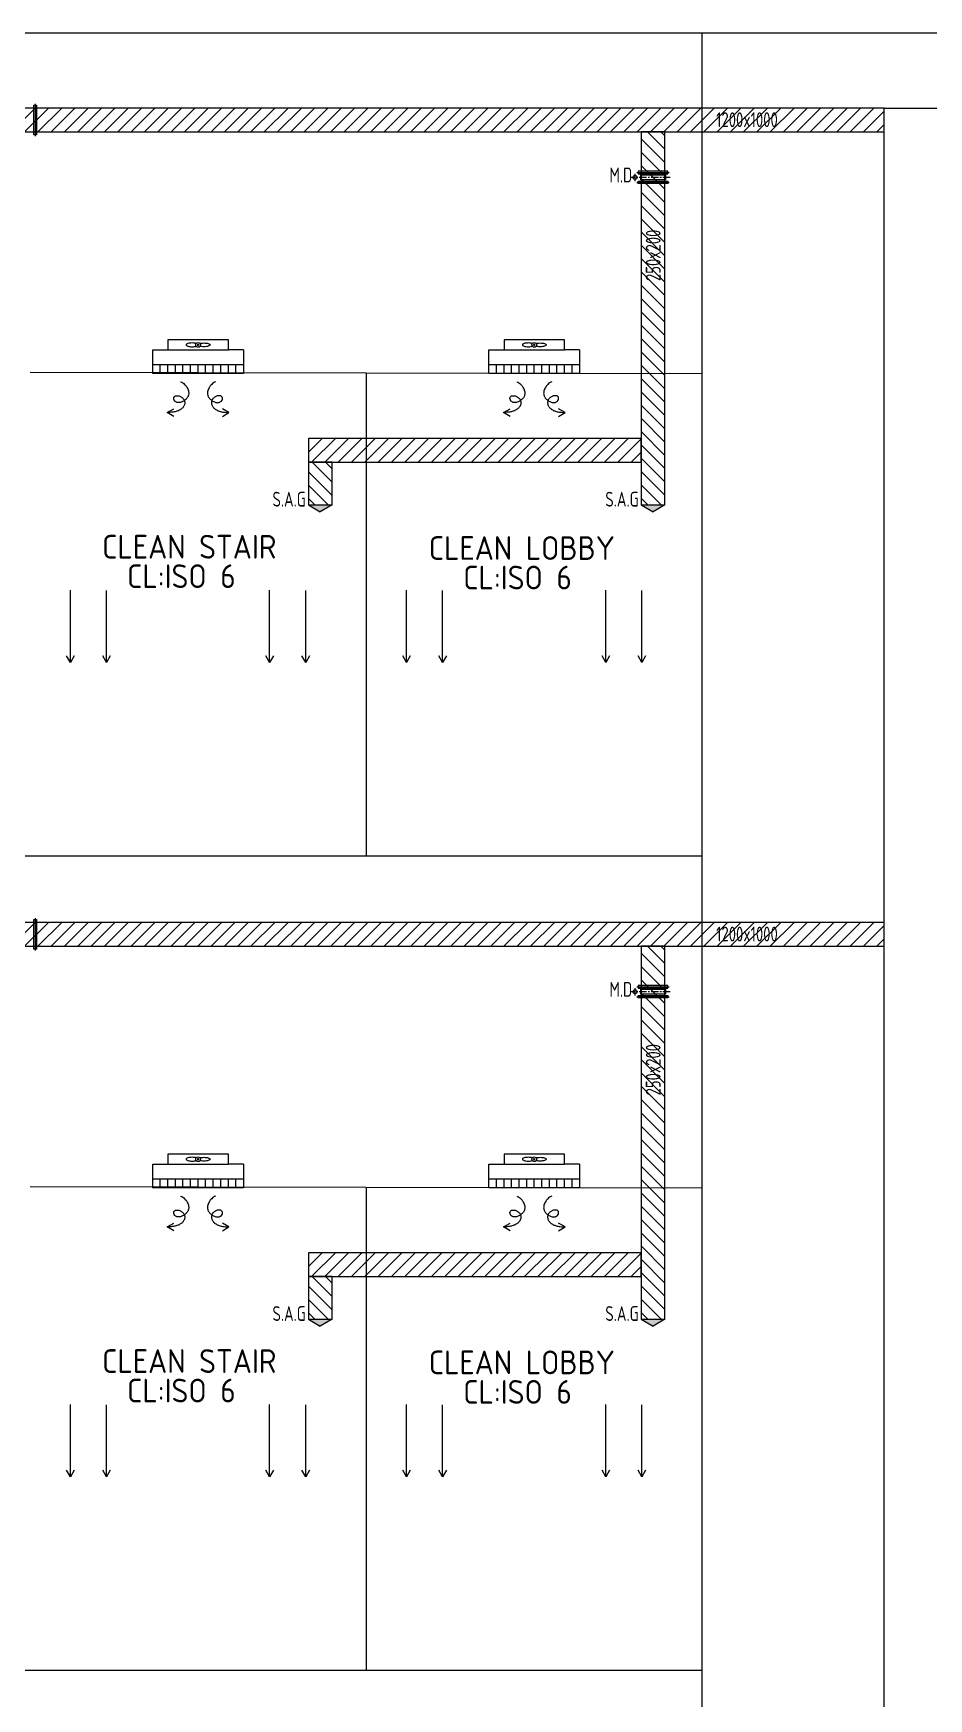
# Model space of a CAD drawing. Header units: millimetres. Extents: x 108 to 3316, y 96 to 2090.
# Drawn here: x 548.1 to 699.1, y 1809 to 2089.9 of the extents above; entities that cross this region are included whole.
import ezdxf
from ezdxf.enums import TextEntityAlignment as Align

# ---------------------------------------------------------------- set-up
doc = ezdxf.new("R2010")
doc.units = ezdxf.units.MM
doc.linetypes.add('CENTER', pattern=[2, 1.25, -0.25, 0.25, -0.25])
for name, color, linetype in [('A-DETL-01', 1, 'Continuous'), ('M-CEQPM-MAU', 22, 'Continuous'), ('M-CMDUCT-LINE', 15, 'Continuous'), ('M-EQPM-TXT', 4, 'Continuous'), ('M-FM-LINE3', 3, 'Continuous'), ('M-HVAC-CMDUCT', 150, 'Continuous'), ('U-EX-TXT', 4, 'Continuous')]:
    doc.layers.add(name, color=color, linetype=linetype)
doc.styles.add('AA-TXT', font='isocp.shx', dxfattribs={"bigfont": 'chineset.shx'})

msp = doc.modelspace()

# ---------------------------------------------------------------- hatches: boundary and pattern name
at = {"layer": 'M-CMDUCT-LINE'}
h = msp.add_hatch(dxfattribs=at)
h.set_pattern_fill('ANSI31', color=256, scale=0.5, style=0)
h.set_pattern_definition([(45, (1261.0104, 1900.839), (-1.122532, 1.122532), [])])
h.paths.add_polyline_path([(691.61, 2077.29), (377.68, 2077.29), (377.68, 2073.29), (691.61, 2073.29)])
h = msp.add_hatch(dxfattribs=at)
h.set_pattern_fill('ANSI31', color=256, scale=0.5, angle=-90, style=0)
h.set_pattern_definition([(315, (244.6091, 1220.8784), (1.122532, 1.122532), [])])
h.paths.add_polyline_path([(650.61, 2073.29), (650.61, 2010.36), (654.61, 2010.36), (654.61, 2073.29)])
h = msp.add_hatch(dxfattribs=at)
h.set_pattern_fill('ANSI31', color=256, scale=0.5, style=0)
h.set_pattern_definition([(45, (1273.4746, 1845.1274), (-1.122532, 1.122532), [])])
h.paths.add_polyline_path([(650.61, 2021.58), (594.5, 2021.58), (594.5, 2017.58), (650.61, 2017.58)])
h = msp.add_hatch(dxfattribs=at)
h.set_pattern_fill('ANSI31', color=256, scale=0.5, angle=-90, style=0)
h.set_pattern_definition([(315, (300.7247, 1220.8784), (1.122532, 1.122532), [])])
h.paths.add_polyline_path([(594.5, 2017.58), (594.5, 2010.36), (598.5, 2010.36), (598.5, 2017.58)])
h = msp.add_hatch(dxfattribs=at)
h.set_pattern_fill('ANSI31', color=256, scale=0.5, style=0)
h.set_pattern_definition([(45, (1261.0104, 1763.4786), (-1.122532, 1.122532), [])])
h.paths.add_polyline_path([(691.61, 1939.93), (377.68, 1939.93), (377.68, 1935.93), (691.61, 1935.93)])
h = msp.add_hatch(dxfattribs=at)
h.set_pattern_fill('ANSI31', color=256, scale=0.5, angle=-90, style=0)
h.set_pattern_definition([(315, (244.6091, 1083.518), (1.122532, 1.122532), [])])
h.paths.add_polyline_path([(650.61, 1935.93), (650.61, 1873), (654.61, 1873), (654.61, 1935.93)])
h = msp.add_hatch(dxfattribs=at)
h.set_pattern_fill('ANSI31', color=256, scale=0.5, style=0)
h.set_pattern_definition([(45, (1273.4746, 1707.767), (-1.122532, 1.122532), [])])
h.paths.add_polyline_path([(650.61, 1884.22), (594.5, 1884.22), (594.5, 1880.22), (650.61, 1880.22)])
h = msp.add_hatch(dxfattribs=at)
h.set_pattern_fill('ANSI31', color=256, scale=0.5, angle=-90, style=0)
h.set_pattern_definition([(315, (300.7247, 1083.518), (1.122532, 1.122532), [])])
h.paths.add_polyline_path([(594.5, 1880.22), (594.5, 1873), (598.5, 1873), (598.5, 1880.22)])
at = {"layer": 'M-HVAC-CMDUCT'}
for points in [[(594.5, 2010.36), (598.5, 2010.36), (596.5, 2009.21)], [(650.61, 2010.36), (654.61, 2010.36), (652.61, 2009.21)], [(594.5, 1873), (598.5, 1873), (596.5, 1871.85)], [(650.61, 1873), (654.61, 1873), (652.61, 1871.85)]]:
    msp.add_hatch(color=256, dxfattribs=at).paths.add_polyline_path(points)

# ---------------------------------------------------------------- linework, layer by layer
at = {"layer": 'A-DETL-01', "color": 252, "linetype": 'Continuous'}
for p, q in [((604.25, 2032.51), (604.25, 1951.13)), ((604.25, 1895.15), (604.25, 1813.77))]:
    msp.add_line(p, q, dxfattribs=at)
at = {"layer": 'M-CEQPM-MAU', "color": 252, "ltscale": 0.1}
for p, q in [((570.81, 2038.21), (570.81, 2036.51)), ((581.01, 2038.21), (570.81, 2038.21)), ((581.01, 2036.51), (581.01, 2038.21)), ((627.49, 2038.21), (627.49, 2036.51)), ((637.69, 2038.21), (627.49, 2038.21)), ((637.69, 2036.51), (637.69, 2038.21)), ((568.26, 2036.51), (570.81, 2036.51)), ((568.26, 2032.51), (568.26, 2036.51)), ((583.56, 2034.01), (568.26, 2034.01)), ((569.53, 2032.51), (569.53, 2034.01)), ((570.81, 2036.51), (581.01, 2036.51)), ((570.81, 2032.51), (570.81, 2034.01)), ((572.08, 2032.51), (572.08, 2034.01)), ((573.36, 2032.51), (573.36, 2034.01)), ((574.63, 2032.51), (574.63, 2034.01)), ((575.91, 2032.51), (575.91, 2034.01)), ((577.18, 2032.51), (577.18, 2034.01)), ((578.46, 2032.51), (578.46, 2034.01)), ((579.73, 2032.51), (579.73, 2034.01)), ((583.56, 2036.51), (581.01, 2036.51)), ((581.01, 2032.51), (581.01, 2034.01)), ((582.28, 2032.51), (582.28, 2034.01)), ((583.56, 2036.51), (583.56, 2032.51)), ((624.94, 2036.51), (627.49, 2036.51)), ((624.94, 2032.51), (624.94, 2036.51)), ((640.24, 2034.01), (624.94, 2034.01)), ((626.21, 2032.51), (626.21, 2034.01)), ((627.49, 2036.51), (637.69, 2036.51)), ((627.49, 2032.51), (627.49, 2034.01)), ((628.76, 2032.51), (628.76, 2034.01)), ((630.04, 2032.51), (630.04, 2034.01)), ((631.31, 2032.51), (631.31, 2034.01)), ((632.59, 2032.51), (632.59, 2034.01)), ((633.86, 2032.51), (633.86, 2034.01)), ((635.14, 2032.51), (635.14, 2034.01)), ((636.41, 2032.51), (636.41, 2034.01)), ((640.24, 2036.51), (637.69, 2036.51)), ((637.69, 2032.51), (637.69, 2034.01)), ((638.96, 2032.51), (638.96, 2034.01)), ((640.24, 2036.51), (640.24, 2032.51)), ((583.56, 2032.51), (568.26, 2032.51)), ((640.24, 2032.51), (624.94, 2032.51)), ((568.26, 1899.15), (570.81, 1899.15)), ((568.26, 1895.15), (568.26, 1899.15)), ((570.81, 1900.85), (570.81, 1899.15)), ((581.01, 1900.85), (570.81, 1900.85)), ((570.81, 1899.15), (581.01, 1899.15)), ((581.01, 1899.15), (581.01, 1900.85)), ((583.56, 1899.15), (581.01, 1899.15)), ((583.56, 1899.15), (583.56, 1895.15)), ((624.94, 1899.15), (627.49, 1899.15)), ((624.94, 1895.15), (624.94, 1899.15)), ((627.49, 1900.85), (627.49, 1899.15)), ((637.69, 1900.85), (627.49, 1900.85)), ((627.49, 1899.15), (637.69, 1899.15)), ((637.69, 1899.15), (637.69, 1900.85)), ((640.24, 1899.15), (637.69, 1899.15)), ((640.24, 1899.15), (640.24, 1895.15)), ((583.56, 1896.65), (568.26, 1896.65)), ((569.53, 1895.15), (569.53, 1896.65)), ((570.81, 1895.15), (570.81, 1896.65)), ((572.08, 1895.15), (572.08, 1896.65)), ((573.36, 1895.15), (573.36, 1896.65)), ((574.63, 1895.15), (574.63, 1896.65)), ((575.91, 1895.15), (575.91, 1896.65)), ((577.18, 1895.15), (577.18, 1896.65)), ((578.46, 1895.15), (578.46, 1896.65)), ((579.73, 1895.15), (579.73, 1896.65)), ((581.01, 1895.15), (581.01, 1896.65)), ((582.28, 1895.15), (582.28, 1896.65)), ((640.24, 1896.65), (624.94, 1896.65)), ((626.21, 1895.15), (626.21, 1896.65)), ((627.49, 1895.15), (627.49, 1896.65)), ((628.76, 1895.15), (628.76, 1896.65)), ((630.04, 1895.15), (630.04, 1896.65)), ((631.31, 1895.15), (631.31, 1896.65)), ((632.59, 1895.15), (632.59, 1896.65)), ((633.86, 1895.15), (633.86, 1896.65)), ((635.14, 1895.15), (635.14, 1896.65)), ((636.41, 1895.15), (636.41, 1896.65)), ((637.69, 1895.15), (637.69, 1896.65)), ((638.96, 1895.15), (638.96, 1896.65)), ((583.56, 1895.15), (568.26, 1895.15)), ((640.24, 1895.15), (624.94, 1895.15))]:
    msp.add_line(p, q, dxfattribs=at)
for points in [[(575.58, 2037.6, 0.03966), (575.32, 2037.65, 0.032614), (574.91, 2037.68, 0.032614), (574.5, 2037.65, 0.044087), (574.2, 2037.59, 0.086721), (573.96, 2037.46, 0.233651), (573.91, 2037.36, 0.233651), (573.96, 2037.27, 0.086721), (574.2, 2037.14, 0.044087), (574.5, 2037.07, 0.032614), (574.91, 2037.05, 0.032614), (575.32, 2037.07, 0.03966), (575.58, 2037.13)], [(576.23, 2037.6, -0.03966), (576.5, 2037.65, -0.032614), (576.91, 2037.68, -0.032614), (577.32, 2037.65, -0.044087), (577.62, 2037.59, -0.086721), (577.86, 2037.46, -0.233651), (577.91, 2037.36, -0.233651), (577.86, 2037.27, -0.086721), (577.62, 2037.14, -0.044087), (577.32, 2037.07, -0.032614), (576.91, 2037.05, -0.032614), (576.5, 2037.07, -0.03966), (576.23, 2037.13)], [(632.26, 2037.6, 0.03966), (631.99, 2037.65, 0.032614), (631.58, 2037.68, 0.032614), (631.17, 2037.65, 0.044087), (630.88, 2037.59, 0.086721), (630.63, 2037.46, 0.233651), (630.59, 2037.36, 0.233651), (630.63, 2037.27, 0.086721), (630.88, 2037.14, 0.044087), (631.17, 2037.07, 0.032614), (631.58, 2037.05, 0.032614), (631.99, 2037.07, 0.03966), (632.26, 2037.13)], [(632.91, 2037.6, -0.03966), (633.18, 2037.65, -0.032614), (633.59, 2037.68, -0.032614), (634, 2037.65, -0.044087), (634.29, 2037.59, -0.086721), (634.54, 2037.46, -0.233651), (634.59, 2037.36, -0.233651), (634.54, 2037.27, -0.086721), (634.29, 2037.14, -0.044087), (634, 2037.07, -0.032614), (633.59, 2037.05, -0.032614), (633.18, 2037.07, -0.03966), (632.91, 2037.13)], [(575.58, 1900.24, 0.03966), (575.32, 1900.29, 0.032614), (574.91, 1900.32, 0.032614), (574.5, 1900.29, 0.044087), (574.2, 1900.23, 0.086721), (573.96, 1900.1, 0.233651), (573.91, 1900, 0.233651), (573.96, 1899.91, 0.086721), (574.2, 1899.78, 0.044087), (574.5, 1899.71, 0.032614), (574.91, 1899.69, 0.032614), (575.32, 1899.71, 0.03966), (575.58, 1899.77)], [(576.23, 1900.24, -0.03966), (576.5, 1900.29, -0.032614), (576.91, 1900.32, -0.032614), (577.32, 1900.29, -0.044087), (577.62, 1900.23, -0.086721), (577.86, 1900.1, -0.233651), (577.91, 1900, -0.233651), (577.86, 1899.91, -0.086721), (577.62, 1899.78, -0.044087), (577.32, 1899.71, -0.032614), (576.91, 1899.69, -0.032614), (576.5, 1899.71, -0.03966), (576.23, 1899.77)], [(632.26, 1900.24, 0.03966), (631.99, 1900.29, 0.032614), (631.58, 1900.32, 0.032614), (631.17, 1900.29, 0.044087), (630.88, 1900.23, 0.086721), (630.63, 1900.1, 0.233651), (630.59, 1900, 0.233651), (630.63, 1899.91, 0.086721), (630.88, 1899.78, 0.044087), (631.17, 1899.71, 0.032614), (631.58, 1899.69, 0.032614), (631.99, 1899.71, 0.03966), (632.26, 1899.77)], [(632.91, 1900.24, -0.03966), (633.18, 1900.29, -0.032614), (633.59, 1900.32, -0.032614), (634, 1900.29, -0.044087), (634.29, 1900.23, -0.086721), (634.54, 1900.1, -0.233651), (634.59, 1900, -0.233651), (634.54, 1899.91, -0.086721), (634.29, 1899.78, -0.044087), (634, 1899.71, -0.032614), (633.59, 1899.69, -0.032614), (633.18, 1899.71, -0.03966), (632.91, 1899.77)]]:
    msp.add_lwpolyline(points, format="xyb", dxfattribs=at)
at = {"layer": 'M-CEQPM-MAU', "color": 252, "ltscale": 0.1, "const_width": 0.2}
for points in [[(575.81, 2037.36, 1), (576.01, 2037.36, 1)], [(632.49, 2037.36, 1), (632.69, 2037.36, 1)], [(575.81, 1900, 1), (576.01, 1900, 1)], [(632.49, 1900, 1), (632.69, 1900, 1)]]:
    msp.add_lwpolyline(points, format="xyb", close=True, dxfattribs=at)
at = {"layer": 'M-CEQPM-MAU', "color": 252, "ltscale": 0.1}
for centre in [(575.91, 2037.36), (632.59, 2037.36), (575.91, 1900), (632.59, 1900)]:
    msp.add_circle(centre, 0.4, dxfattribs=at)
at = {"layer": 'M-FM-LINE3'}
for p, q in [((548.44, 2078), (548.44, 2072.58)), ((649.91, 2066.44), (655.32, 2066.44)), ((649.91, 2064.77), (655.32, 2064.77)), ((548.44, 1940.64), (548.44, 1935.22)), ((649.91, 1929.07), (655.32, 1929.07)), ((649.91, 1927.41), (655.32, 1927.41))]:
    msp.add_line(p, q, dxfattribs=at)
at = {"layer": 'M-FM-LINE3', "linetype": 'CENTER'}
for p, q in [((655.53, 2065.6), (648.95, 2065.6)), ((649.57, 2066.23), (649.57, 2064.98)), ((655.53, 1928.24), (648.95, 1928.24)), ((649.57, 1928.87), (649.57, 1927.62))]:
    msp.add_line(p, q, dxfattribs=at)
at = {"layer": 'M-FM-LINE3'}
for points in [[(548.23, 2077.79), (548.65, 2077.79), (548.65, 2072.79), (548.23, 2072.79)], [(650.11, 2066.64), (650.11, 2066.23), (655.11, 2066.23), (655.11, 2066.64)], [(650.11, 2064.56), (650.11, 2064.98), (655.11, 2064.98), (655.11, 2064.56)], [(650.53, 2065.19), (650.53, 2066.02), (654.7, 2066.02), (654.7, 2065.19)], [(548.23, 1940.43), (548.65, 1940.43), (548.65, 1935.43), (548.23, 1935.43)], [(650.11, 1929.28), (650.11, 1928.87), (655.11, 1928.87), (655.11, 1929.28)], [(650.11, 1927.2), (650.11, 1927.62), (655.11, 1927.62), (655.11, 1927.2)], [(650.53, 1927.82), (650.53, 1928.66), (654.7, 1928.66), (654.7, 1927.82)]]:
    msp.add_lwpolyline(points, close=True, dxfattribs=at)
for centre in [(649.57, 2065.6), (649.57, 1928.24)]:
    msp.add_circle(centre, 0.333, dxfattribs=at)
at = {"layer": 'M-HVAC-CMDUCT'}
for p, q in [((594.5, 2010.36), (596.5, 2009.21)), ((598.5, 2010.36), (596.5, 2009.21)), ((650.61, 2010.36), (652.61, 2009.21)), ((654.61, 2010.36), (652.61, 2009.21)), ((594.5, 1873), (596.5, 1871.85)), ((598.5, 1873), (596.5, 1871.85)), ((650.61, 1873), (652.61, 1871.85)), ((654.61, 1873), (652.61, 1871.85))]:
    msp.add_line(p, q, dxfattribs=at)
at = {"layer": 'M-HVAC-CMDUCT', "color": 252}
for p, q in [((554.37, 1983.78), (554.37, 1996.01)), ((560.46, 1983.78), (560.46, 1995.95)), ((587.97, 1983.78), (587.97, 1996.01)), ((594.05, 1983.78), (594.05, 1995.95)), ((611.05, 1983.78), (611.05, 1996.01)), ((617.14, 1983.78), (617.14, 1995.95)), ((644.64, 1983.78), (644.64, 1996.01)), ((650.73, 1983.78), (650.73, 1995.95)), ((554.37, 1846.42), (554.37, 1858.65)), ((560.46, 1846.42), (560.46, 1858.59)), ((587.97, 1846.42), (587.97, 1858.65)), ((594.05, 1846.42), (594.05, 1858.59)), ((611.05, 1846.42), (611.05, 1858.65)), ((617.14, 1846.42), (617.14, 1858.59)), ((644.64, 1846.42), (644.64, 1858.65)), ((650.73, 1846.42), (650.73, 1858.59))]:
    msp.add_line(p, q, dxfattribs=at)
for points in [[(741.09, 2089.91), (280.72, 2089.91)], [(660.92, 1951.13), (660.92, 2089.91)], [(547.57, 2032.73), (660.92, 2032.52)], [(555.01, 1984.89), (554.37, 1983.78), (553.74, 1984.89)], [(561.1, 1984.89), (560.46, 1983.78), (559.82, 1984.89)], [(588.6, 1984.89), (587.97, 1983.78), (587.33, 1984.89)], [(594.69, 1984.89), (594.05, 1983.78), (593.41, 1984.89)], [(611.69, 1984.89), (611.05, 1983.78), (610.41, 1984.89)], [(617.77, 1984.89), (617.14, 1983.78), (616.5, 1984.89)], [(645.28, 1984.89), (644.64, 1983.78), (644.01, 1984.89)], [(651.37, 1984.89), (650.73, 1983.78), (650.09, 1984.89)], [(660.92, 1951.13), (309.55, 1951.13)], [(660.92, 1813.77), (660.92, 1951.13)], [(547.57, 1895.37), (660.92, 1895.15)], [(555.01, 1847.53), (554.37, 1846.42), (553.74, 1847.53)], [(561.1, 1847.53), (560.46, 1846.42), (559.82, 1847.53)], [(588.6, 1847.53), (587.97, 1846.42), (587.33, 1847.53)], [(594.69, 1847.53), (594.05, 1846.42), (593.41, 1847.53)], [(611.69, 1847.53), (611.05, 1846.42), (610.41, 1847.53)], [(617.77, 1847.53), (617.14, 1846.42), (616.5, 1847.53)], [(645.28, 1847.53), (644.64, 1846.42), (644.01, 1847.53)], [(651.37, 1847.53), (650.73, 1846.42), (650.09, 1847.53)], [(660.92, 1813.77), (309.55, 1813.77)], [(660.92, 1676.41), (660.92, 1813.77)]]:
    msp.add_lwpolyline(points, dxfattribs=at)
at = {"layer": 'M-HVAC-CMDUCT'}
for points in [[(691.61, 2077.29), (377.68, 2077.29), (377.68, 2073.29), (691.61, 2073.29)], [(650.61, 2073.29), (650.61, 2010.36), (654.61, 2010.36), (654.61, 2073.29)], [(650.61, 2021.58), (594.5, 2021.58), (594.5, 2017.58), (650.61, 2017.58)], [(594.5, 2017.58), (594.5, 2010.36), (598.5, 2010.36), (598.5, 2017.58)], [(691.61, 1939.93), (377.68, 1939.93), (377.68, 1935.93), (691.61, 1935.93)], [(650.61, 1935.93), (650.61, 1873), (654.61, 1873), (654.61, 1935.93)], [(650.61, 1884.22), (594.5, 1884.22), (594.5, 1880.22), (650.61, 1880.22)], [(594.5, 1880.22), (594.5, 1873), (598.5, 1873), (598.5, 1880.22)]]:
    msp.add_lwpolyline(points, close=True, dxfattribs=at)
for points in [[(710.4, 2077.29), (710.4, 1198.5), (691.61, 1198.5), (691.61, 2077.29)], [(691.61, 2077.29), (710.4, 2077.29)]]:
    msp.add_lwpolyline(points, dxfattribs=at)
at = {"layer": 'M-HVAC-CMDUCT', "color": 252, "ltscale": 0.1}
for points in [[(572.95, 2031.14, -0.140241), (573.63, 2030.69, -0.038232), (573.87, 2030.43), (573.93, 2030.34), (574.05, 2030.13), (574.15, 2029.95), (574.22, 2029.78), (574.27, 2029.62), (574.3, 2029.46), (574.32, 2029.32), (574.33, 2029.18), (574.32, 2029.04), (574.29, 2028.92), (574.26, 2028.79), (574.21, 2028.67), (574.14, 2028.56), (574.07, 2028.44), (573.98, 2028.33), (573.89, 2028.22), (573.78, 2028.12), (573.67, 2028.03), (573.55, 2027.94), (573.43, 2027.86), (573.3, 2027.79), (573.17, 2027.74), (573.04, 2027.69), (572.92, 2027.66), (572.79, 2027.64), (572.67, 2027.63), (572.55, 2027.63), (572.45, 2027.64), (572.35, 2027.66), (572.26, 2027.69), (572.18, 2027.73), (572.11, 2027.78, -0.282011), (571.81, 2028.35, -0.222152), (571.95, 2028.67, -0.123311), (572.21, 2028.78), (572.31, 2028.79), (572.41, 2028.79), (572.51, 2028.79), (572.62, 2028.77), (572.72, 2028.75), (572.82, 2028.71), (572.92, 2028.67), (573.01, 2028.62), (573.1, 2028.56), (573.18, 2028.5), (573.26, 2028.43), (573.33, 2028.36), (573.4, 2028.29), (573.46, 2028.21), (573.51, 2028.14), (573.56, 2028.06), (573.59, 2027.97), (573.62, 2027.89), (573.64, 2027.8), (573.66, 2027.71), (573.66, 2027.62), (573.66, 2027.52), (573.65, 2027.42), (573.63, 2027.32), (573.6, 2027.23), (573.56, 2027.13), (573.51, 2027.03), (573.45, 2026.94), (573.39, 2026.85), (573.31, 2026.76), (573.23, 2026.68), (573.14, 2026.6), (573.04, 2026.52), (572.94, 2026.45), (572.83, 2026.38), (572.71, 2026.32), (572.6, 2026.26), (572.47, 2026.21), (572.34, 2026.17), (572.2, 2026.12), (572.05, 2026.09), (571.9, 2026.05), (571.73, 2026.03), (571.54, 2026), (571.34, 2025.98), (571.14, 2025.96), (570.93, 2025.95), (570.72, 2025.93)], [(578.87, 2031.14, 0.140241), (578.2, 2030.69, 0.038232), (577.96, 2030.43), (577.89, 2030.34), (577.77, 2030.13), (577.67, 2029.95), (577.6, 2029.78), (577.55, 2029.62), (577.52, 2029.46), (577.5, 2029.32), (577.5, 2029.18), (577.51, 2029.04), (577.53, 2028.92), (577.57, 2028.79), (577.62, 2028.67), (577.68, 2028.56), (577.75, 2028.44), (577.84, 2028.33), (577.94, 2028.22), (578.04, 2028.12), (578.15, 2028.03), (578.27, 2027.94), (578.39, 2027.86), (578.52, 2027.79), (578.65, 2027.74), (578.78, 2027.69), (578.91, 2027.66), (579.03, 2027.64), (579.15, 2027.63), (579.27, 2027.63), (579.38, 2027.64), (579.48, 2027.66), (579.56, 2027.69), (579.64, 2027.73), (579.71, 2027.78, 0.282011), (580.01, 2028.35, 0.222152), (579.88, 2028.67, 0.123311), (579.61, 2028.78), (579.52, 2028.79), (579.41, 2028.79), (579.31, 2028.79), (579.2, 2028.77), (579.1, 2028.75), (579, 2028.71), (578.9, 2028.67), (578.81, 2028.62), (578.72, 2028.56), (578.64, 2028.5), (578.56, 2028.43), (578.49, 2028.36), (578.42, 2028.29), (578.36, 2028.21), (578.31, 2028.14), (578.27, 2028.06), (578.23, 2027.97), (578.2, 2027.89), (578.18, 2027.8), (578.17, 2027.71), (578.16, 2027.62), (578.16, 2027.52), (578.18, 2027.42), (578.2, 2027.32), (578.23, 2027.23), (578.26, 2027.13), (578.31, 2027.03), (578.37, 2026.94), (578.43, 2026.85), (578.51, 2026.76), (578.59, 2026.68), (578.68, 2026.6), (578.78, 2026.52), (578.88, 2026.45), (578.99, 2026.38), (579.11, 2026.32), (579.23, 2026.26), (579.35, 2026.21), (579.48, 2026.17), (579.62, 2026.12), (579.77, 2026.09), (579.93, 2026.05), (580.1, 2026.03), (580.28, 2026), (580.48, 2025.98), (580.69, 2025.96), (580.9, 2025.95), (581.11, 2025.93)], [(629.63, 2031.14, -0.140241), (630.3, 2030.69, -0.038232), (630.54, 2030.43), (630.61, 2030.34), (630.73, 2030.13), (630.83, 2029.95), (630.9, 2029.78), (630.95, 2029.62), (630.98, 2029.46), (631, 2029.32), (631, 2029.18), (630.99, 2029.04), (630.97, 2028.92), (630.93, 2028.79), (630.88, 2028.67), (630.82, 2028.56), (630.75, 2028.44), (630.66, 2028.33), (630.56, 2028.22), (630.46, 2028.12), (630.35, 2028.03), (630.23, 2027.94), (630.11, 2027.86), (629.98, 2027.79), (629.85, 2027.74), (629.72, 2027.69), (629.59, 2027.66), (629.47, 2027.64), (629.35, 2027.63), (629.23, 2027.63), (629.12, 2027.64), (629.03, 2027.66), (628.94, 2027.69), (628.86, 2027.73), (628.79, 2027.78, -0.282011), (628.49, 2028.35, -0.222152), (628.62, 2028.67, -0.123311), (628.89, 2028.78), (628.98, 2028.79), (629.09, 2028.79), (629.19, 2028.79), (629.3, 2028.77), (629.4, 2028.75), (629.5, 2028.71), (629.6, 2028.67), (629.69, 2028.62), (629.78, 2028.56), (629.86, 2028.5), (629.94, 2028.43), (630.01, 2028.36), (630.08, 2028.29), (630.14, 2028.21), (630.19, 2028.14), (630.23, 2028.06), (630.27, 2027.97), (630.3, 2027.89), (630.32, 2027.8), (630.33, 2027.71), (630.34, 2027.62), (630.34, 2027.52), (630.32, 2027.42), (630.3, 2027.32), (630.28, 2027.23), (630.24, 2027.13), (630.19, 2027.03), (630.13, 2026.94), (630.07, 2026.85), (629.99, 2026.76), (629.91, 2026.68), (629.82, 2026.6), (629.72, 2026.52), (629.62, 2026.45), (629.51, 2026.38), (629.39, 2026.32), (629.27, 2026.26), (629.15, 2026.21), (629.02, 2026.17), (628.88, 2026.12), (628.73, 2026.09), (628.57, 2026.05), (628.4, 2026.03), (628.22, 2026), (628.02, 2025.98), (627.81, 2025.96), (627.6, 2025.95), (627.39, 2025.93)], [(635.55, 2031.14, 0.140241), (634.87, 2030.69, 0.038232), (634.63, 2030.43), (634.57, 2030.34), (634.45, 2030.13), (634.35, 2029.95), (634.28, 2029.78), (634.23, 2029.62), (634.2, 2029.46), (634.18, 2029.32), (634.17, 2029.18), (634.18, 2029.04), (634.21, 2028.92), (634.24, 2028.79), (634.29, 2028.67), (634.36, 2028.56), (634.43, 2028.44), (634.52, 2028.33), (634.61, 2028.22), (634.72, 2028.12), (634.83, 2028.03), (634.95, 2027.94), (635.07, 2027.86), (635.2, 2027.79), (635.33, 2027.74), (635.46, 2027.69), (635.58, 2027.66), (635.71, 2027.64), (635.83, 2027.63), (635.95, 2027.63), (636.05, 2027.64), (636.15, 2027.66), (636.24, 2027.69), (636.32, 2027.73), (636.39, 2027.78, 0.282011), (636.69, 2028.35, 0.222152), (636.55, 2028.67, 0.123311), (636.29, 2028.78), (636.19, 2028.79), (636.09, 2028.79), (635.99, 2028.79), (635.88, 2028.77), (635.78, 2028.75), (635.68, 2028.71), (635.58, 2028.67), (635.49, 2028.62), (635.4, 2028.56), (635.32, 2028.5), (635.24, 2028.43), (635.17, 2028.36), (635.1, 2028.29), (635.04, 2028.21), (634.99, 2028.14), (634.95, 2028.06), (634.91, 2027.97), (634.88, 2027.89), (634.86, 2027.8), (634.84, 2027.71), (634.84, 2027.62), (634.84, 2027.52), (634.85, 2027.42), (634.87, 2027.32), (634.9, 2027.23), (634.94, 2027.13), (634.99, 2027.03), (635.05, 2026.94), (635.11, 2026.85), (635.19, 2026.76), (635.27, 2026.68), (635.36, 2026.6), (635.46, 2026.52), (635.56, 2026.45), (635.67, 2026.38), (635.79, 2026.32), (635.9, 2026.26), (636.03, 2026.21), (636.16, 2026.17), (636.3, 2026.12), (636.45, 2026.09), (636.6, 2026.05), (636.78, 2026.03), (636.96, 2026), (637.16, 2025.98), (637.36, 2025.96), (637.57, 2025.95), (637.78, 2025.93)], [(572.95, 1893.78, -0.140241), (573.63, 1893.33, -0.038232), (573.87, 1893.07), (573.93, 1892.98), (574.05, 1892.77), (574.15, 1892.59), (574.22, 1892.42), (574.27, 1892.26), (574.3, 1892.1), (574.32, 1891.96), (574.33, 1891.82), (574.32, 1891.68), (574.29, 1891.56), (574.26, 1891.43), (574.21, 1891.31), (574.14, 1891.2), (574.07, 1891.08), (573.98, 1890.97), (573.89, 1890.86), (573.78, 1890.76), (573.67, 1890.66), (573.55, 1890.58), (573.43, 1890.5), (573.3, 1890.43), (573.17, 1890.38), (573.04, 1890.33), (572.92, 1890.3), (572.79, 1890.28), (572.67, 1890.27), (572.55, 1890.27), (572.45, 1890.28), (572.35, 1890.3), (572.26, 1890.33), (572.18, 1890.37), (572.11, 1890.41, -0.282011), (571.81, 1890.99, -0.222152), (571.95, 1891.31, -0.123311), (572.21, 1891.42), (572.31, 1891.43), (572.41, 1891.43), (572.51, 1891.43), (572.62, 1891.41), (572.72, 1891.39), (572.82, 1891.35), (572.92, 1891.31), (573.01, 1891.26), (573.1, 1891.2), (573.18, 1891.14), (573.26, 1891.07), (573.33, 1891), (573.4, 1890.93), (573.46, 1890.85), (573.51, 1890.78), (573.56, 1890.7), (573.59, 1890.61), (573.62, 1890.53), (573.64, 1890.44), (573.66, 1890.35), (573.66, 1890.26), (573.66, 1890.16), (573.65, 1890.06), (573.63, 1889.96), (573.6, 1889.87), (573.56, 1889.77), (573.51, 1889.67), (573.45, 1889.58), (573.39, 1889.49), (573.31, 1889.4), (573.23, 1889.32), (573.14, 1889.24), (573.04, 1889.16), (572.94, 1889.09), (572.83, 1889.02), (572.71, 1888.96), (572.6, 1888.9), (572.47, 1888.85), (572.34, 1888.81), (572.2, 1888.76), (572.05, 1888.73), (571.9, 1888.69), (571.73, 1888.66), (571.54, 1888.64), (571.34, 1888.62), (571.14, 1888.6), (570.93, 1888.59), (570.72, 1888.57)], [(578.87, 1893.78, 0.140241), (578.2, 1893.33, 0.038232), (577.96, 1893.07), (577.89, 1892.98), (577.77, 1892.77), (577.67, 1892.59), (577.6, 1892.42), (577.55, 1892.26), (577.52, 1892.1), (577.5, 1891.96), (577.5, 1891.82), (577.51, 1891.68), (577.53, 1891.56), (577.57, 1891.43), (577.62, 1891.31), (577.68, 1891.2), (577.75, 1891.08), (577.84, 1890.97), (577.94, 1890.86), (578.04, 1890.76), (578.15, 1890.66), (578.27, 1890.58), (578.39, 1890.5), (578.52, 1890.43), (578.65, 1890.38), (578.78, 1890.33), (578.91, 1890.3), (579.03, 1890.28), (579.15, 1890.27), (579.27, 1890.27), (579.38, 1890.28), (579.48, 1890.3), (579.56, 1890.33), (579.64, 1890.37), (579.71, 1890.41, 0.282011), (580.01, 1890.99, 0.222152), (579.88, 1891.31, 0.123311), (579.61, 1891.42), (579.52, 1891.43), (579.41, 1891.43), (579.31, 1891.43), (579.2, 1891.41), (579.1, 1891.39), (579, 1891.35), (578.9, 1891.31), (578.81, 1891.26), (578.72, 1891.2), (578.64, 1891.14), (578.56, 1891.07), (578.49, 1891), (578.42, 1890.93), (578.36, 1890.85), (578.31, 1890.78), (578.27, 1890.7), (578.23, 1890.61), (578.2, 1890.53), (578.18, 1890.44), (578.17, 1890.35), (578.16, 1890.26), (578.16, 1890.16), (578.18, 1890.06), (578.2, 1889.96), (578.23, 1889.87), (578.26, 1889.77), (578.31, 1889.67), (578.37, 1889.58), (578.43, 1889.49), (578.51, 1889.4), (578.59, 1889.32), (578.68, 1889.24), (578.78, 1889.16), (578.88, 1889.09), (578.99, 1889.02), (579.11, 1888.96), (579.23, 1888.9), (579.35, 1888.85), (579.48, 1888.81), (579.62, 1888.76), (579.77, 1888.73), (579.93, 1888.69), (580.1, 1888.66), (580.28, 1888.64), (580.48, 1888.62), (580.69, 1888.6), (580.9, 1888.59), (581.11, 1888.57)], [(629.63, 1893.78, -0.140241), (630.3, 1893.33, -0.038232), (630.54, 1893.07), (630.61, 1892.98), (630.73, 1892.77), (630.83, 1892.59), (630.9, 1892.42), (630.95, 1892.26), (630.98, 1892.1), (631, 1891.96), (631, 1891.82), (630.99, 1891.68), (630.97, 1891.56), (630.93, 1891.43), (630.88, 1891.31), (630.82, 1891.2), (630.75, 1891.08), (630.66, 1890.97), (630.56, 1890.86), (630.46, 1890.76), (630.35, 1890.66), (630.23, 1890.58), (630.11, 1890.5), (629.98, 1890.43), (629.85, 1890.38), (629.72, 1890.33), (629.59, 1890.3), (629.47, 1890.28), (629.35, 1890.27), (629.23, 1890.27), (629.12, 1890.28), (629.03, 1890.3), (628.94, 1890.33), (628.86, 1890.37), (628.79, 1890.41, -0.282011), (628.49, 1890.99, -0.222152), (628.62, 1891.31, -0.123311), (628.89, 1891.42), (628.98, 1891.43), (629.09, 1891.43), (629.19, 1891.43), (629.3, 1891.41), (629.4, 1891.39), (629.5, 1891.35), (629.6, 1891.31), (629.69, 1891.26), (629.78, 1891.2), (629.86, 1891.14), (629.94, 1891.07), (630.01, 1891), (630.08, 1890.93), (630.14, 1890.85), (630.19, 1890.78), (630.23, 1890.7), (630.27, 1890.61), (630.3, 1890.53), (630.32, 1890.44), (630.33, 1890.35), (630.34, 1890.26), (630.34, 1890.16), (630.32, 1890.06), (630.3, 1889.96), (630.28, 1889.87), (630.24, 1889.77), (630.19, 1889.67), (630.13, 1889.58), (630.07, 1889.49), (629.99, 1889.4), (629.91, 1889.32), (629.82, 1889.24), (629.72, 1889.16), (629.62, 1889.09), (629.51, 1889.02), (629.39, 1888.96), (629.27, 1888.9), (629.15, 1888.85), (629.02, 1888.81), (628.88, 1888.76), (628.73, 1888.73), (628.57, 1888.69), (628.4, 1888.66), (628.22, 1888.64), (628.02, 1888.62), (627.81, 1888.6), (627.6, 1888.59), (627.39, 1888.57)], [(635.55, 1893.78, 0.140241), (634.87, 1893.33, 0.038232), (634.63, 1893.07), (634.57, 1892.98), (634.45, 1892.77), (634.35, 1892.59), (634.28, 1892.42), (634.23, 1892.26), (634.2, 1892.1), (634.18, 1891.96), (634.17, 1891.82), (634.18, 1891.68), (634.21, 1891.56), (634.24, 1891.43), (634.29, 1891.31), (634.36, 1891.2), (634.43, 1891.08), (634.52, 1890.97), (634.61, 1890.86), (634.72, 1890.76), (634.83, 1890.66), (634.95, 1890.58), (635.07, 1890.5), (635.2, 1890.43), (635.33, 1890.38), (635.46, 1890.33), (635.58, 1890.3), (635.71, 1890.28), (635.83, 1890.27), (635.95, 1890.27), (636.05, 1890.28), (636.15, 1890.3), (636.24, 1890.33), (636.32, 1890.37), (636.39, 1890.41, 0.282011), (636.69, 1890.99, 0.222152), (636.55, 1891.31, 0.123311), (636.29, 1891.42), (636.19, 1891.43), (636.09, 1891.43), (635.99, 1891.43), (635.88, 1891.41), (635.78, 1891.39), (635.68, 1891.35), (635.58, 1891.31), (635.49, 1891.26), (635.4, 1891.2), (635.32, 1891.14), (635.24, 1891.07), (635.17, 1891), (635.1, 1890.93), (635.04, 1890.85), (634.99, 1890.78), (634.95, 1890.7), (634.91, 1890.61), (634.88, 1890.53), (634.86, 1890.44), (634.84, 1890.35), (634.84, 1890.26), (634.84, 1890.16), (634.85, 1890.06), (634.87, 1889.96), (634.9, 1889.87), (634.94, 1889.77), (634.99, 1889.67), (635.05, 1889.58), (635.11, 1889.49), (635.19, 1889.4), (635.27, 1889.32), (635.36, 1889.24), (635.46, 1889.16), (635.56, 1889.09), (635.67, 1889.02), (635.79, 1888.96), (635.9, 1888.9), (636.03, 1888.85), (636.16, 1888.81), (636.3, 1888.76), (636.45, 1888.73), (636.6, 1888.69), (636.78, 1888.66), (636.96, 1888.64), (637.16, 1888.62), (637.36, 1888.6), (637.57, 1888.59), (637.78, 1888.57)]]:
    msp.add_lwpolyline(points, format="xyb", dxfattribs=at)
for points in [[(571.82, 2025.3), (570.72, 2025.93), (571.82, 2026.57)], [(580, 2025.3), (581.11, 2025.93), (580, 2026.57)], [(628.5, 2025.3), (627.39, 2025.93), (628.5, 2026.57)], [(636.68, 2025.3), (637.78, 2025.93), (636.68, 2026.57)], [(571.82, 1887.94), (570.72, 1888.57), (571.82, 1889.21)], [(580, 1887.94), (581.11, 1888.57), (580, 1889.21)], [(628.5, 1887.94), (627.39, 1888.57), (628.5, 1889.21)], [(636.68, 1887.94), (637.78, 1888.57), (636.68, 1889.21)]]:
    msp.add_lwpolyline(points, dxfattribs=at)

# ---------------------------------------------------------------- texts
at = {"layer": 'M-EQPM-TXT', "color": 3, "style": 'AA-TXT'}
for s, p in [('CLEAN STAIR', (559.73, 2003.31)), ('CLEAN LOBBY', (614.8, 2003.09)), ('CL:ISO 6', (563.93, 1998.34)), ('CL:ISO 6', (620.61, 1998.11)), ('CLEAN STAIR', (559.73, 1865.95)), ('CLEAN LOBBY', (614.8, 1865.73)), ('CL:ISO 6', (563.93, 1860.98)), ('CL:ISO 6', (620.61, 1860.75))]:
    msp.add_text(s, height=4, dxfattribs=at).set_placement(p, align=Align.MIDDLE_LEFT)
at = {"layer": 'U-EX-TXT', "style": 'AA-TXT', "width": 0.8}
for s, p in [('1200x1000', (668.45, 2075.34)), ('M.D', (647.18, 2066.01)), ('S.A.G', (591.26, 2011.33)), ('S.A.G', (647.38, 2011.33)), ('1200x1000', (668.45, 1937.98)), ('M.D', (647.18, 1928.65)), ('S.A.G', (591.26, 1873.97)), ('S.A.G', (647.38, 1873.97))]:
    msp.add_text(s, height=2.5, dxfattribs=at).set_placement(p, align=Align.MIDDLE_CENTER)
for p in [(652.64, 2052.46), (652.64, 1915.1)]:
    msp.add_text('250x200', height=2.5, rotation=90, dxfattribs=at).set_placement(p, align=Align.MIDDLE_CENTER)

doc.saveas('drawing.dxf')
